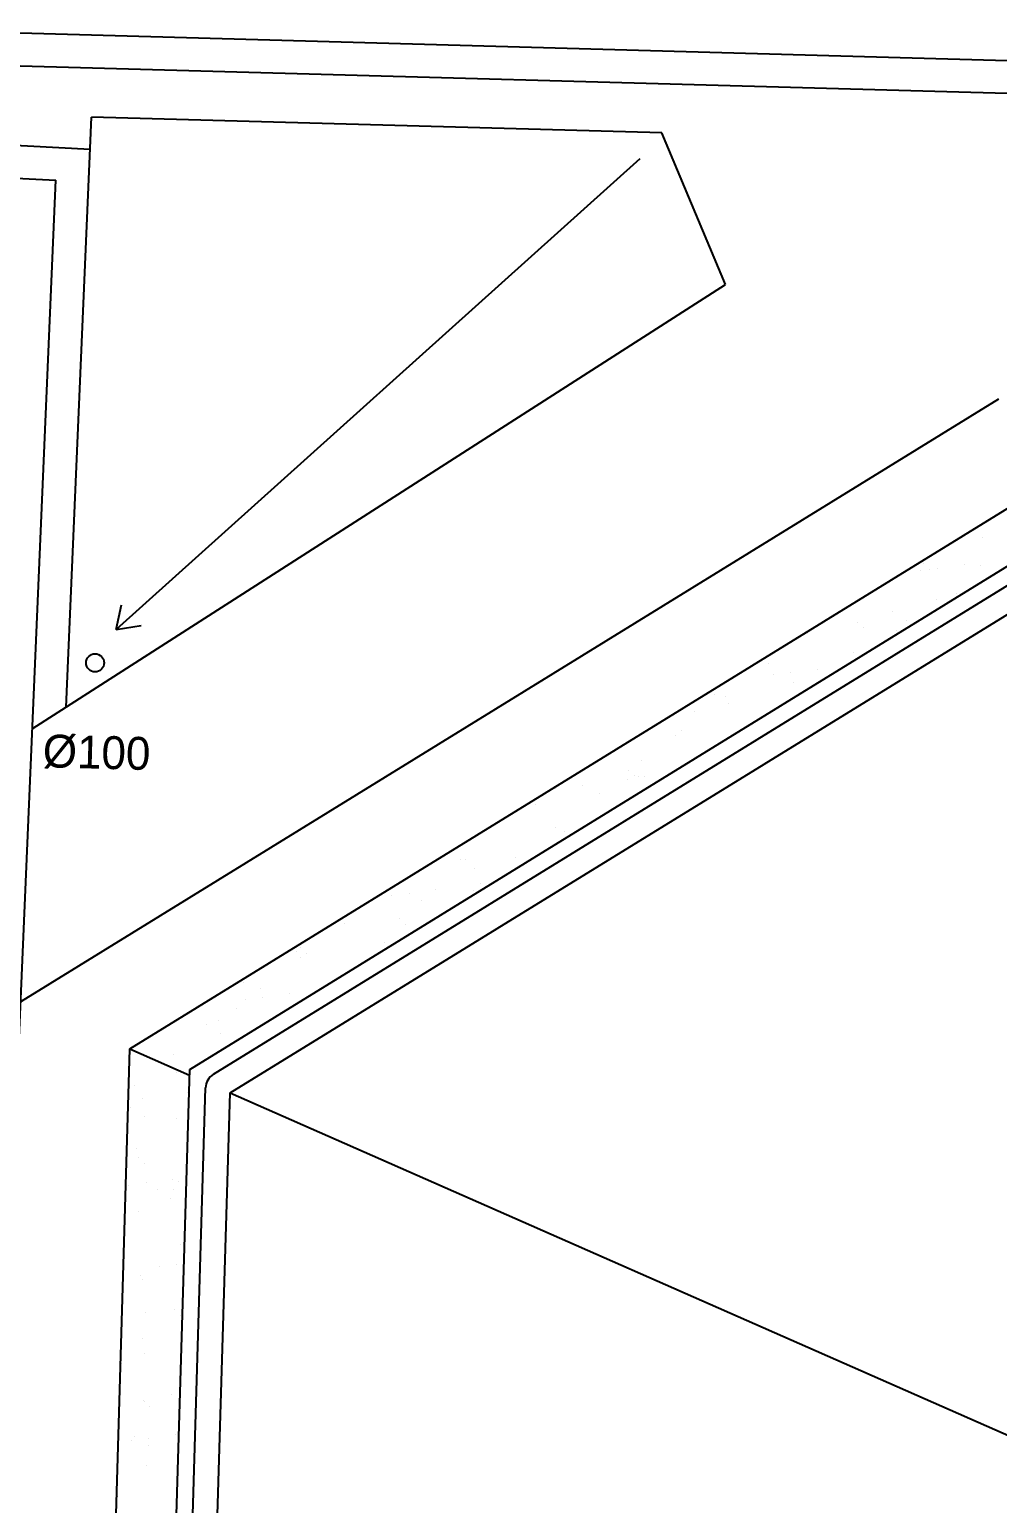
# Model space of a CAD drawing. Extents: x 1037 to 14540, y 1034 to 18285.
# Drawn here: x 6817 to 7406, y 3221 to 4118 of the extents above; entities that cross this region are included whole.
import ezdxf

# ---------------------------------------------------------------- set-up
doc = ezdxf.new("R2010")
doc.units = 0
doc.header["$LTSCALE"] = 100
doc.header["$MEASUREMENT"] = 0
doc.layers.get('0').update_dxf_attribs({"color": 240, "linetype": 'CONTINUOUS'})
for name, color, linetype in [('proiezioni', 252, 'CONTINUOUS'), ('retini copertura', 32, 'CONTINUOUS'), ('testi di progetto', 7, 'CONTINUOUS')]:
    doc.layers.add(name, color=color, linetype=linetype)
doc.styles.add('GREEKS', font='greeks')

# ---------------------------------------------------------------- blocks, each defined once
blk = doc.blocks.new('*X1857')
at = {"color": 0}
for p, q in [((20.5723, 38.0686), (20.5723, 38.0686)), ((20.1964, 37.8714), (20.1964, 37.8714)), ((20.2152, 37.9144), (20.2152, 37.9144)), ((20.2531, 37.8741), (20.2531, 37.8741)), ((20.3005, 37.8851), (20.3005, 37.8851)), ((20.4631, 37.9065), (20.4631, 37.9065)), ((20.5619, 37.8995), (20.5619, 37.8995)), ((20.2922, 37.6925), (20.2922, 37.6925)), ((20.4143, 37.7319), (20.4143, 37.7319)), ((20.0266, 37.6204), (20.0266, 37.6204)), ((19.5108, 37.488), (19.5108, 37.488)), ((19.8131, 37.5564), (19.8131, 37.5564)), ((19.8499, 37.5226), (19.8499, 37.5226)), ((20.051, 37.5075), (20.051, 37.5075)), ((20.111, 37.5667), (20.111, 37.5667)), ((19.7918, 37.3721), (19.7918, 37.3721)), ((19.2696, 37.3029), (19.2696, 37.3029)), ((19.3041, 37.236), (19.3041, 37.236)), ((19.4082, 37.2498), (19.4082, 37.2498)), ((19.5708, 37.2712), (19.5708, 37.2712)), ((19.0324, 37.2003), (19.0324, 37.2003)), ((19.4227, 37.1877), (19.4227, 37.1877)), ((18.9425, 37.1173), (18.9425, 37.1173)), ((19.0118, 37.1051), (19.0118, 37.1051)), ((19.0269, 37.0636), (19.0269, 37.0636)), ((18.8215, 37.0121), (18.8215, 37.0121)), ((18.7077, 36.869), (18.7077, 36.869)), ((18.742, 36.8981), (18.742, 36.8981)), ((18.5009, 36.713), (18.5009, 36.713)), ((18.4118, 36.6007), (18.4118, 36.6007)), ((18.4193, 36.6542), (18.4193, 36.6542)), ((18.4562, 36.6204), (18.4562, 36.6204)), ((18.4812, 36.6154), (18.4812, 36.6154)), ((18.5159, 36.6144), (18.5159, 36.6144)), ((17.9775, 36.5436), (17.9775, 36.5436)), ((18.1401, 36.565), (18.1401, 36.565)), ((18.243, 36.5152), (18.243, 36.5152)), ((17.855, 36.4449), (17.855, 36.4449)), ((17.9733, 36.3082), (17.9733, 36.3082)), ((18.029, 36.2854), (18.029, 36.2854)), ((17.3971, 36.1123), (17.3971, 36.1123)), ((17.4277, 36.1099), (17.4277, 36.1099)), ((17.4814, 36.0585), (17.4814, 36.0585)), ((17.7321, 36.1231), (17.7321, 36.1231)), ((17.5194, 35.9654), (17.5194, 35.9654)), ((16.9507, 35.9186), (16.9507, 35.9186)), ((16.9811, 35.8946), (16.9811, 35.8946)), ((17.0852, 35.9083), (17.0852, 35.9083)), ((17.2478, 35.9297), (17.2478, 35.9297)), ((17.4743, 35.9253), (17.4743, 35.9253)), ((17.1622, 35.864), (17.1622, 35.864)), ((16.6929, 35.7208), (16.6929, 35.7208)), ((17.0256, 35.7519), (17.0256, 35.7519)), ((17.0624, 35.7182), (17.0624, 35.7182)), ((16.9358, 35.6103), (16.9358, 35.6103)), ((16.3973, 35.5555), (16.3973, 35.5555)), ((16.4232, 35.5138), (16.4232, 35.5138)), ((16.4243, 35.5764), (16.4243, 35.5764)), ((16.4612, 35.5426), (16.4612, 35.5426)), ((16.0781, 35.3609), (16.0781, 35.3609)), ((16.6352, 35.3832), (16.6352, 35.3832)), ((16.0888, 35.2593), (16.0888, 35.2593)), ((16.182, 35.3287), (16.182, 35.3287)), ((16.1929, 35.273), (16.1929, 35.273)), ((16.3555, 35.2944), (16.3555, 35.2944)), ((15.8171, 35.2235), (15.8171, 35.2235)), ((16.034, 35.2076), (16.034, 35.2076)), ((15.8517, 35.1072), (15.8517, 35.1072)), ((15.9241, 35.1309), (15.9241, 35.1309)), ((15.936, 35.0535), (15.936, 35.0535)), ((15.6544, 34.9239), (15.6544, 34.9239)), ((15.6168, 34.8589), (15.6168, 34.8589)), ((15.6318, 34.8497), (15.6318, 34.8497)), ((15.6687, 34.8159), (15.6687, 34.8159)), ((15.4132, 34.7388), (15.4132, 34.7388)), ((15.4632, 34.6591), (15.4632, 34.6591)), ((15.7348, 34.6948), (15.7348, 34.6948)), ((15.3903, 34.6053), (15.3903, 34.6053)), ((15.4747, 34.5515), (15.4747, 34.5515)), ((15.667, 34.5385), (15.667, 34.5385)), ((15.4258, 34.3535), (15.4258, 34.3535)), ((15.4405, 34.2985), (15.4405, 34.2985)), ((15.4774, 34.2648), (15.4774, 34.2648)), ((15.3809, 34.1304), (15.3809, 34.1304)), ((15.485, 34.1441), (15.485, 34.1441)), ((15.5519, 34.1045), (15.5519, 34.1045)), ((15.6476, 34.1655), (15.6476, 34.1655)), ((15.6514, 34.1053), (15.6514, 34.1053)), ((15.6796, 34.1532), (15.6796, 34.1532)), ((15.6362, 34.0507), (15.6362, 34.0507)), ((15.4384, 33.9681), (15.4384, 33.9681)), ((15.6922, 33.7678), (15.6922, 33.7678)), ((15.5653, 33.6368), (15.5653, 33.6368)), ((15.6694, 33.6505), (15.6694, 33.6505)), ((15.451, 33.5827), (15.451, 33.5827)), ((15.4601, 33.5542), (15.4601, 33.5542)), ((15.7134, 33.6036), (15.7134, 33.6036)), ((15.6592, 33.3718), (15.6592, 33.3718)), ((15.7048, 33.3824), (15.7048, 33.3824)), ((15.4785, 33.3553), (15.4785, 33.3553)), ((15.696, 33.338), (15.696, 33.338)), ((15.4636, 33.1974), (15.4636, 33.1974)), ((15.478, 33.1075), (15.478, 33.1075)), ((15.3364, 33.048), (15.3364, 33.048)), ((15.6401, 32.8545), (15.6401, 32.8545)), ((15.4679, 32.8206), (15.4679, 32.8206)), ((15.4762, 32.812), (15.4762, 32.812)), ((15.5047, 32.7868), (15.5047, 32.7868)), ((15.3957, 32.5789), (15.3957, 32.5789)), ((15.4136, 32.6009), (15.4136, 32.6009)), ((15.4998, 32.5926), (15.4998, 32.5926)), ((15.6624, 32.614), (15.6624, 32.614)), ((15.6787, 32.6274), (15.6787, 32.6274)), ((15.498, 32.5471), (15.498, 32.5471)), ((15.4888, 32.4267), (15.4888, 32.4267)), ((15.3134, 32.2356), (15.3134, 32.2356))]:
    blk.add_line(p, q, dxfattribs=at)

msp = doc.modelspace()

# ---------------------------------------------------------------- linework, layer by layer
at = {"layer": 'proiezioni'}
for p, q in [((6735.66, 4117.51), (8159.02, 4077.94)), ((6755.1, 4096.96), (8158.46, 4057.95)), ((6839.26, 3705.16), (6854.67, 4064.19)), ((7201.75, 4054.58), (6854.67, 4064.19)), ((7240.53, 3962.4), (7201.75, 4054.58)), ((6753.8, 4049.99), (6853.84, 4044.76)), ((6487.68, 4043.87), (6833.01, 4025.82)), ((7188.33, 4038.89), (6869.75, 3752.52)), ((6776.95, 2719.53), (6833.01, 4025.82)), ((6818.68, 3691.97), (7240.53, 3962.4)), ((6812.01, 3526.4), (7406.86, 3892.73)), ((6878.1, 3497.31), (7430.94, 3837.78)), ((6914.46, 3484.7), (7446.42, 3812.31)), ((6928.89, 3481.84), (7446.57, 3800.65)), ((6939.05, 3470.48), (7453.16, 3787.1)), ((6869.75, 3752.52), (6872.91, 3767.46)), ((6869.75, 3752.52), (6884.83, 3754.9)), ((6856.81, 2784.01), (6878.1, 3497.31)), ((6878.1, 3497.31), (6914.36, 3481.35)), ((6893.87, 2794.43), (6914.46, 3484.7)), ((6904.18, 2804.91), (6924.14, 3473.62)), ((6919.26, 2807.16), (6939.05, 3470.48)), ((6939.05, 3470.48), (7478.56, 3233))]:
    msp.add_line(p, q, dxfattribs=at)
msp.add_circle((6856.86, 3732.17), 5.5, dxfattribs=at)
msp.add_arc((6934.13, 3473.32), 10, 121.62691, 178.29084, dxfattribs=at)

# ---------------------------------------------------------------- block references
at = {"layer": 'retini copertura', "xscale": 100, "yscale": 100, "zscale": 100}
msp.add_blockref('*X1857', (5339.41, 1.3), dxfattribs=at)

# ---------------------------------------------------------------- texts
at = {"layer": 'testi di progetto', "style": 'GREEKS'}
msp.add_text('%%C100', height=20, rotation=358.45036, dxfattribs=at).set_placement((6824.85, 3668.69))

doc.saveas('drawing.dxf')
